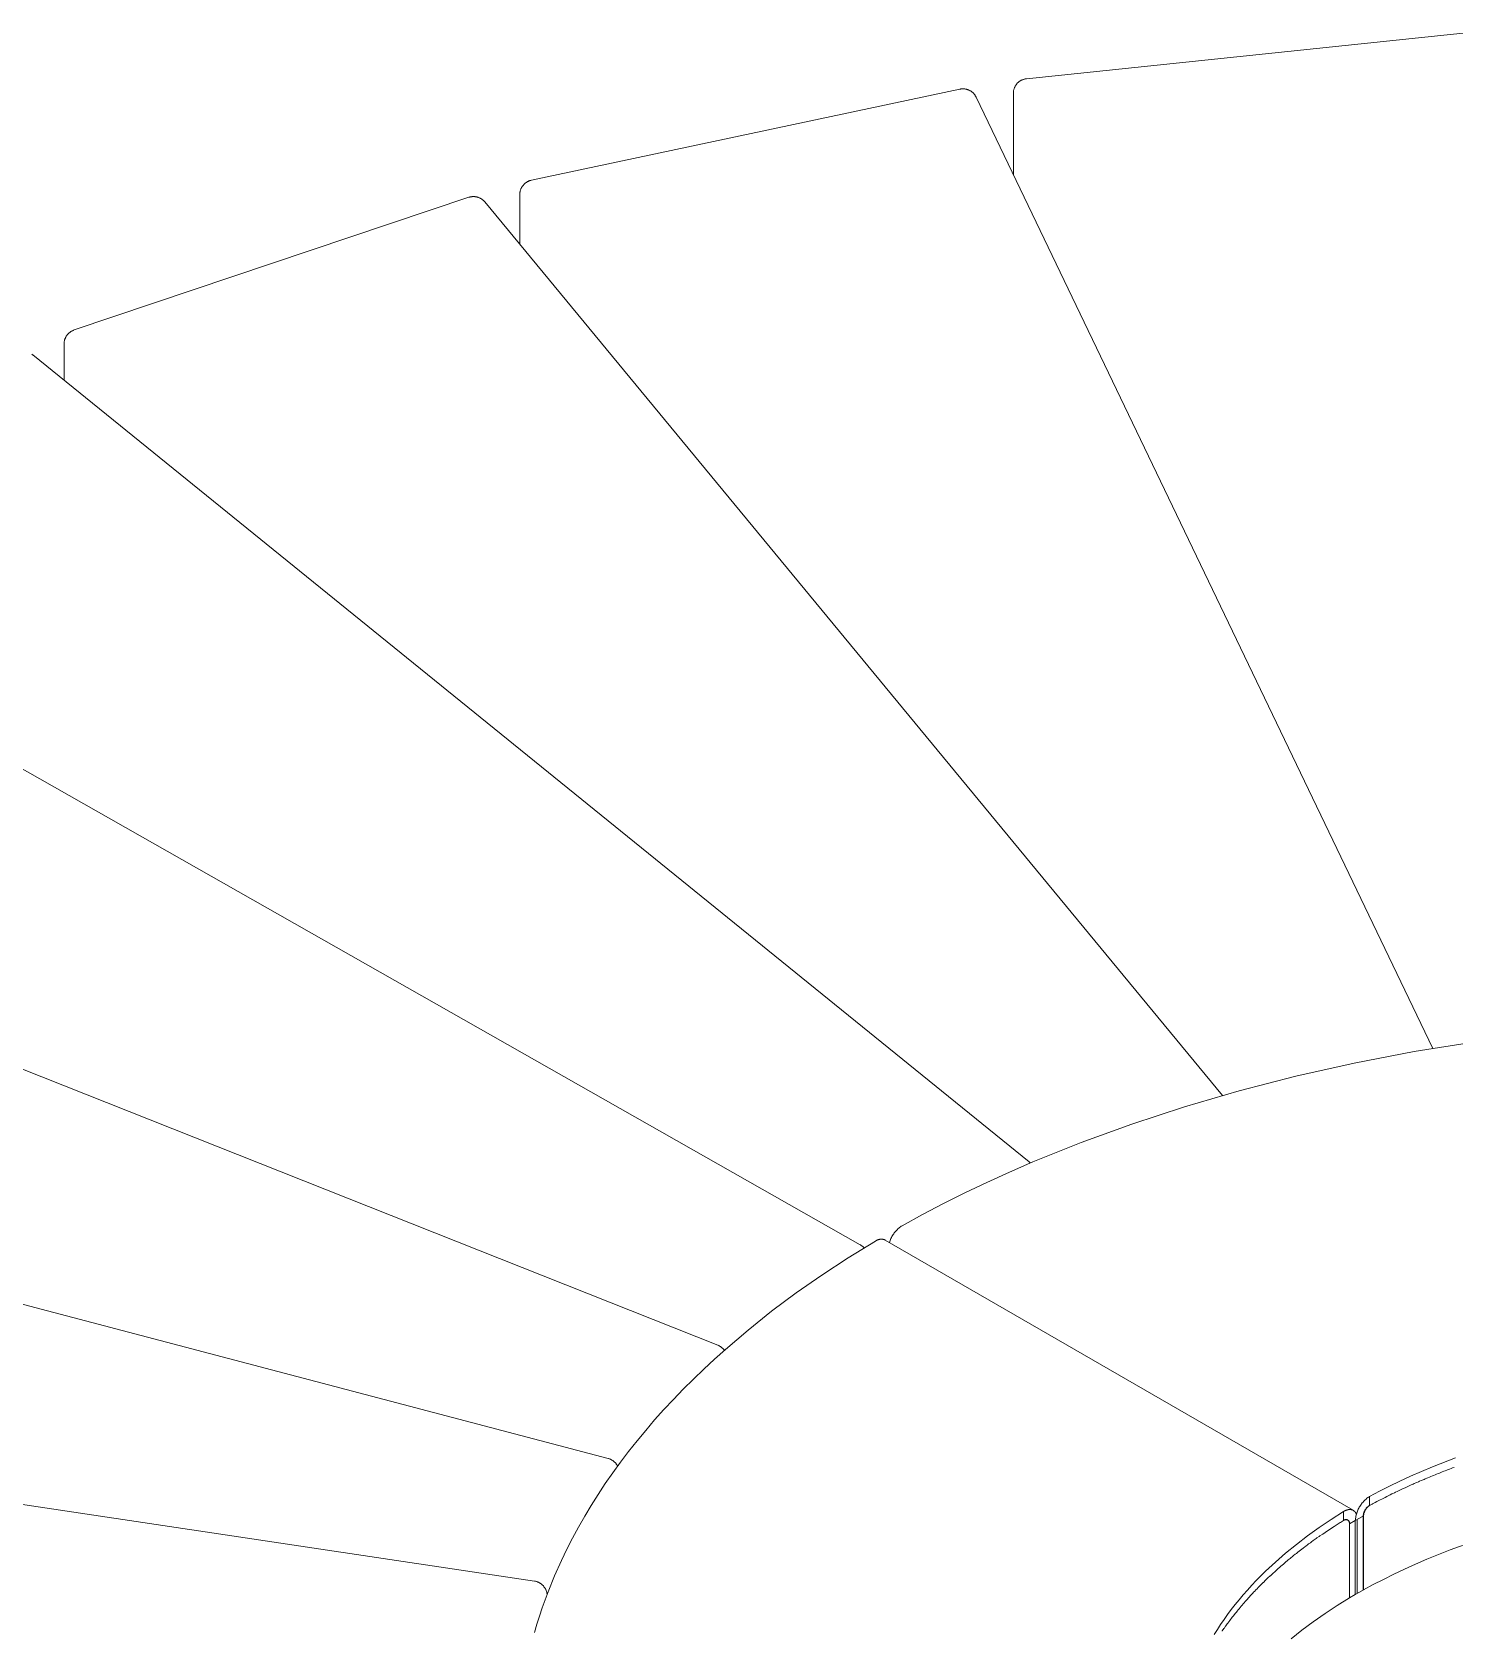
# Model space of a CAD drawing. Header units: millimetres. Extents: x -263 to 4879, y -277 to 2995.
# Drawn here: x 3723.3 to 4068.3, y 2605.7 to 2993.5 of the extents above; entities that cross this region are included whole.
import ezdxf

# ---------------------------------------------------------------- set-up
doc = ezdxf.new("R2010")
doc.units = ezdxf.units.MM
doc.layers.add('ZANO_R', color=7, linetype='Continuous', lineweight=0)

msp = doc.modelspace()

# ---------------------------------------------------------------- linework, layer by layer
at = {"layer": 'ZANO_R'}
for p, q in [((3964.6, 2982.16), (4073.63, 2993.49)), ((3963.22, 2981.72), (3963.33, 2981.78)), ((3963.33, 2981.78), (3963.44, 2981.84)), ((3963.44, 2981.84), (3963.55, 2981.89)), ((3963.55, 2981.89), (3963.66, 2981.93)), ((3963.66, 2981.93), (3963.78, 2981.98)), ((3963.78, 2981.98), (3963.89, 2982.01)), ((3963.89, 2982.01), (3964.01, 2982.05)), ((3964.01, 2982.05), (3964.13, 2982.08)), ((3964.13, 2982.08), (3964.24, 2982.11)), ((3964.24, 2982.11), (3964.36, 2982.13)), ((3964.36, 2982.13), (3964.48, 2982.15)), ((3964.48, 2982.15), (3964.6, 2982.16)), ((3844.47, 2957.54), (3948.43, 2979.63)), ((3948.43, 2979.63), (3948.56, 2979.65)), ((3948.56, 2979.65), (3948.68, 2979.67)), ((3948.68, 2979.67), (3948.8, 2979.68)), ((3948.8, 2979.68), (3948.92, 2979.69)), ((3948.92, 2979.69), (3949.05, 2979.7)), ((3949.05, 2979.7), (3949.17, 2979.7)), ((3949.17, 2979.7), (3949.29, 2979.7)), ((3949.29, 2979.7), (3949.42, 2979.7)), ((3949.42, 2979.7), (3949.54, 2979.68)), ((3949.54, 2979.68), (3949.66, 2979.67)), ((3949.66, 2979.67), (3949.79, 2979.65)), ((3949.79, 2979.65), (3949.91, 2979.63)), ((3949.91, 2979.63), (3950.03, 2979.6)), ((3950.03, 2979.6), (3950.15, 2979.57)), ((3950.15, 2979.57), (3950.27, 2979.53)), ((3950.27, 2979.53), (3950.38, 2979.49)), ((3950.38, 2979.49), (3950.5, 2979.45)), ((3950.5, 2979.45), (3950.61, 2979.4)), ((3950.61, 2979.4), (3950.72, 2979.35)), ((3950.72, 2979.35), (3950.84, 2979.29)), ((3950.84, 2979.29), (3950.94, 2979.23)), ((3950.94, 2979.23), (3951.05, 2979.17)), ((3951.05, 2979.17), (3951.15, 2979.11)), ((3951.15, 2979.11), (3951.26, 2979.03)), ((3951.26, 2979.03), (3951.35, 2978.96)), ((3951.35, 2978.96), (3951.45, 2978.88)), ((3951.45, 2978.88), (3951.55, 2978.8)), ((3951.55, 2978.8), (3951.64, 2978.72)), ((3951.64, 2978.72), (3951.72, 2978.63)), ((3951.72, 2978.63), (3951.81, 2978.54)), ((3951.81, 2978.54), (3951.89, 2978.45)), ((3951.89, 2978.45), (3951.97, 2978.36)), ((3951.97, 2978.36), (3952.04, 2978.26)), ((3952.04, 2978.26), (3952.12, 2978.16)), ((3952.12, 2978.16), (3952.18, 2978.05)), ((3952.18, 2978.05), (3952.24, 2977.96)), ((3952.24, 2977.96), (3952.29, 2977.87)), ((3961.41, 2978.86), (3961.42, 2978.98)), ((3961.41, 2978.74), (3961.41, 2978.86)), ((3961.41, 2978.61), (3961.41, 2978.74)), ((3961.41, 2958.92), (3961.41, 2978.61)), ((3961.42, 2978.98), (3961.44, 2979.1)), ((3961.44, 2979.1), (3961.46, 2979.22)), ((3961.46, 2979.22), (3961.48, 2979.34)), ((3961.48, 2979.34), (3961.51, 2979.46)), ((3961.51, 2979.46), (3961.54, 2979.58)), ((3961.54, 2979.58), (3961.57, 2979.69)), ((3961.57, 2979.69), (3961.61, 2979.81)), ((3961.61, 2979.81), (3961.65, 2979.92)), ((3961.65, 2979.92), (3961.7, 2980.03)), ((3961.7, 2980.03), (3961.75, 2980.15)), ((3961.75, 2980.15), (3961.81, 2980.25)), ((3961.81, 2980.25), (3961.86, 2980.36)), ((3961.86, 2980.36), (3961.92, 2980.47)), ((3961.92, 2980.47), (3961.99, 2980.57)), ((3961.99, 2980.57), (3962.06, 2980.67)), ((3962.06, 2980.67), (3962.13, 2980.77)), ((3962.13, 2980.77), (3962.2, 2980.86)), ((3962.2, 2980.86), (3962.28, 2980.96)), ((3962.28, 2980.96), (3962.36, 2981.05)), ((3962.36, 2981.05), (3962.45, 2981.14)), ((3962.45, 2981.14), (3962.54, 2981.22)), ((3962.54, 2981.22), (3962.63, 2981.3)), ((3962.63, 2981.3), (3962.72, 2981.38)), ((3962.72, 2981.38), (3962.82, 2981.46)), ((3962.82, 2981.46), (3962.91, 2981.53)), ((3962.91, 2981.53), (3963.01, 2981.6)), ((3963.01, 2981.6), (3963.12, 2981.66)), ((3963.12, 2981.66), (3963.22, 2981.72)), ((3952.29, 2977.87), (3952.34, 2977.78)), ((3952.34, 2977.78), (3952.39, 2977.68)), ((3952.39, 2977.68), (4063.19, 2747.02)), ((3841.68, 2954.53), (3841.7, 2954.65)), ((3841.7, 2954.65), (3841.72, 2954.77)), ((3841.72, 2954.77), (3841.75, 2954.89)), ((3841.75, 2954.89), (3841.78, 2955.01)), ((3841.78, 2955.01), (3841.81, 2955.12)), ((3841.81, 2955.12), (3841.85, 2955.24)), ((3841.85, 2955.24), (3841.89, 2955.35)), ((3841.89, 2955.35), (3841.94, 2955.46)), ((3841.94, 2955.46), (3841.99, 2955.57)), ((3841.99, 2955.57), (3842.05, 2955.68)), ((3842.05, 2955.68), (3842.1, 2955.79)), ((3842.1, 2955.79), (3842.16, 2955.89)), ((3842.16, 2955.89), (3842.23, 2956)), ((3842.23, 2956), (3842.3, 2956.1)), ((3842.3, 2956.1), (3842.37, 2956.2)), ((3842.37, 2956.2), (3842.44, 2956.29)), ((3842.44, 2956.29), (3842.52, 2956.38)), ((3842.52, 2956.38), (3842.6, 2956.47)), ((3842.6, 2956.47), (3842.69, 2956.56)), ((3842.69, 2956.56), (3842.77, 2956.65)), ((3842.77, 2956.65), (3842.86, 2956.73)), ((3842.86, 2956.73), (3842.96, 2956.81)), ((3842.96, 2956.81), (3843.05, 2956.88)), ((3843.05, 2956.88), (3843.15, 2956.95)), ((3843.15, 2956.95), (3843.25, 2957.02)), ((3843.25, 2957.02), (3843.35, 2957.09)), ((3843.35, 2957.09), (3843.46, 2957.15)), ((3843.46, 2957.15), (3843.56, 2957.21)), ((3843.56, 2957.21), (3843.67, 2957.26)), ((3843.67, 2957.26), (3843.78, 2957.31)), ((3843.78, 2957.31), (3843.89, 2957.36)), ((3843.89, 2957.36), (3844.01, 2957.4)), ((3844.01, 2957.4), (3844.12, 2957.44)), ((3844.12, 2957.44), (3844.24, 2957.48)), ((3844.24, 2957.48), (3844.36, 2957.51)), ((3844.36, 2957.51), (3844.47, 2957.54)), ((3733.53, 2921.23), (3829.27, 2953.4)), ((3829.27, 2953.4), (3829.38, 2953.44)), ((3829.38, 2953.44), (3829.5, 2953.47)), ((3829.5, 2953.47), (3829.62, 2953.5)), ((3829.62, 2953.5), (3829.74, 2953.53)), ((3829.74, 2953.53), (3829.87, 2953.55)), ((3829.87, 2953.55), (3829.99, 2953.56)), ((3829.99, 2953.56), (3830.11, 2953.58)), ((3830.11, 2953.58), (3830.23, 2953.58)), ((3830.23, 2953.58), (3830.36, 2953.59)), ((3830.36, 2953.59), (3830.48, 2953.59)), ((3830.48, 2953.59), (3830.6, 2953.58)), ((3830.6, 2953.58), (3830.73, 2953.57)), ((3830.73, 2953.57), (3830.85, 2953.56)), ((3830.85, 2953.56), (3830.97, 2953.54)), ((3830.97, 2953.54), (3831.09, 2953.52)), ((3831.09, 2953.52), (3831.21, 2953.5)), ((3831.21, 2953.5), (3831.33, 2953.47)), ((3831.33, 2953.47), (3831.45, 2953.43)), ((3831.45, 2953.43), (3831.57, 2953.39)), ((3831.57, 2953.39), (3831.68, 2953.35)), ((3831.68, 2953.35), (3831.8, 2953.31)), ((3831.8, 2953.31), (3831.91, 2953.26)), ((3831.91, 2953.26), (3832.02, 2953.2)), ((3832.02, 2953.2), (3832.13, 2953.14)), ((3832.13, 2953.14), (3832.24, 2953.08)), ((3832.24, 2953.08), (3832.34, 2953.02)), ((3832.34, 2953.02), (3832.44, 2952.95)), ((3832.44, 2952.95), (3832.54, 2952.88)), ((3832.54, 2952.88), (3832.64, 2952.8)), ((3832.64, 2952.8), (3832.74, 2952.72)), ((3832.74, 2952.72), (3832.83, 2952.64)), ((3832.83, 2952.64), (3832.92, 2952.55)), ((3832.92, 2952.55), (3833, 2952.47)), ((3833, 2952.47), (3833.08, 2952.38)), ((3833.08, 2952.38), (3833.15, 2952.29)), ((3833.15, 2952.29), (4012.16, 2735.62)), ((3841.65, 2954.17), (3841.66, 2954.29)), ((3841.65, 2954.05), (3841.65, 2954.17)), ((3841.65, 2942.01), (3841.65, 2954.05)), ((3841.66, 2954.29), (3841.67, 2954.41)), ((3841.67, 2954.41), (3841.68, 2954.53)), ((3731.63, 2919.72), (3731.7, 2919.83)), ((3731.7, 2919.83), (3731.77, 2919.93)), ((3731.77, 2919.93), (3731.84, 2920.03)), ((3731.84, 2920.03), (3731.92, 2920.12)), ((3731.92, 2920.12), (3732, 2920.22)), ((3732, 2920.22), (3732.08, 2920.31)), ((3732.08, 2920.31), (3732.17, 2920.4)), ((3732.17, 2920.4), (3732.26, 2920.48)), ((3732.26, 2920.48), (3732.35, 2920.56)), ((3732.35, 2920.56), (3732.45, 2920.64)), ((3732.45, 2920.64), (3732.55, 2920.72)), ((3732.55, 2920.72), (3732.65, 2920.79)), ((3732.65, 2920.79), (3732.75, 2920.86)), ((3732.75, 2920.86), (3732.86, 2920.92)), ((3732.86, 2920.92), (3732.96, 2920.98)), ((3732.96, 2920.98), (3733.07, 2921.04)), ((3733.07, 2921.04), (3733.19, 2921.09)), ((3733.19, 2921.09), (3733.3, 2921.14)), ((3733.3, 2921.14), (3733.41, 2921.19)), ((3733.41, 2921.19), (3733.53, 2921.23)), ((3731.1, 2917.97), (3731.11, 2918.09)), ((3731.1, 2917.84), (3731.1, 2917.97)), ((3731.1, 2909.05), (3731.1, 2917.84)), ((3731.11, 2918.09), (3731.12, 2918.21)), ((3731.12, 2918.21), (3731.13, 2918.34)), ((3731.13, 2918.34), (3731.15, 2918.46)), ((3731.15, 2918.46), (3731.18, 2918.58)), ((3731.18, 2918.58), (3731.2, 2918.7)), ((3731.2, 2918.7), (3731.23, 2918.82)), ((3731.23, 2918.82), (3731.27, 2918.94)), ((3731.27, 2918.94), (3731.31, 2919.06)), ((3731.31, 2919.06), (3731.35, 2919.17)), ((3731.35, 2919.17), (3731.4, 2919.28)), ((3731.4, 2919.28), (3731.45, 2919.4)), ((3731.45, 2919.4), (3731.51, 2919.51)), ((3731.51, 2919.51), (3731.57, 2919.62)), ((3731.57, 2919.62), (3731.63, 2919.72)), ((3723.3, 2915.34), (3723.38, 2915.29)), ((3723.38, 2915.29), (3723.46, 2915.23)), ((3723.46, 2915.23), (3723.53, 2915.17)), ((3723.53, 2915.17), (3965.28, 2719.5)), ((3627.29, 2867.9), (3924.22, 2699.43)), ((3546.61, 2811.21), (3889.68, 2675.07)), ((3484.29, 2747.26), (3863.1, 2647.59)), ((4044.1, 2743.46), (4058.65, 2746.25)), ((4058.65, 2746.25), (4073.54, 2748.63)), ((4029.93, 2740.29), (4044.1, 2743.46)), ((4016.19, 2736.75), (4029.93, 2740.29)), ((4002.91, 2732.88), (4016.19, 2736.75)), ((3990.13, 2728.69), (4002.91, 2732.88)), ((3977.87, 2724.22), (3990.13, 2728.69)), ((3966.16, 2719.5), (3977.87, 2724.22)), ((3960.51, 2717.04), (3966.16, 2719.5)), ((3965.28, 2719.5), (3965.35, 2719.44)), ((3965.35, 2719.44), (3965.42, 2719.37)), ((3965.42, 2719.37), (3965.49, 2719.31)), ((3965.49, 2719.31), (3965.56, 2719.24)), ((3949.65, 2711.98), (3955.01, 2714.54)), ((3955.01, 2714.54), (3960.51, 2717.04)), ((3944.43, 2709.38), (3949.65, 2711.98)), ((3934.44, 2704.04), (3939.36, 2706.73)), ((3939.36, 2706.73), (3944.43, 2709.38)), ((3932.86, 2702.69), (3932.69, 2702.49)), ((3933.03, 2702.88), (3932.86, 2702.69)), ((3933.21, 2703.07), (3933.03, 2702.88)), ((3933.4, 2703.25), (3933.21, 2703.07)), ((3933.6, 2703.42), (3933.4, 2703.25)), ((3933.8, 2703.59), (3933.6, 2703.42)), ((3934.01, 2703.75), (3933.8, 2703.59)), ((3934.22, 2703.9), (3934.01, 2703.75)), ((3934.44, 2704.04), (3934.22, 2703.9)), ((3921.34, 2696.24), (3927.95, 2700.3)), ((3924.22, 2699.43), (3924.31, 2699.38)), ((3924.31, 2699.38), (3924.41, 2699.31)), ((3924.41, 2699.31), (3924.51, 2699.25)), ((3924.51, 2699.25), (3924.6, 2699.18)), ((3924.6, 2699.18), (3924.69, 2699.11)), ((3924.69, 2699.11), (3924.78, 2699.04)), ((3924.78, 2699.04), (3924.86, 2698.96)), ((3924.86, 2698.96), (3924.95, 2698.89)), ((3924.95, 2698.89), (3925.03, 2698.8)), ((3925.03, 2698.8), (3925.11, 2698.72)), ((3925.11, 2698.72), (3925.18, 2698.63)), ((3928.02, 2700.35), (3927.95, 2700.3)), ((3928.09, 2700.4), (3928.02, 2700.35)), ((3928.16, 2700.44), (3928.09, 2700.4)), ((3928.23, 2700.48), (3928.16, 2700.44)), ((3928.31, 2700.52), (3928.23, 2700.48)), ((3928.39, 2700.55), (3928.31, 2700.52)), ((3928.46, 2700.58), (3928.39, 2700.55)), ((3928.54, 2700.61), (3928.46, 2700.58)), ((3928.62, 2700.64), (3928.54, 2700.61)), ((3928.7, 2700.67), (3928.62, 2700.64)), ((3928.78, 2700.69), (3928.7, 2700.67)), ((3928.86, 2700.71), (3928.78, 2700.69)), ((3928.95, 2700.72), (3928.86, 2700.71)), ((3929.03, 2700.73), (3928.95, 2700.72)), ((3929.11, 2700.74), (3929.03, 2700.73)), ((3929.2, 2700.75), (3929.11, 2700.74)), ((3929.28, 2700.76), (3929.2, 2700.75)), ((3929.36, 2700.76), (3929.28, 2700.76)), ((3929.45, 2700.76), (3929.36, 2700.76)), ((3929.53, 2700.75), (3929.45, 2700.76)), ((3929.62, 2700.74), (3929.53, 2700.75)), ((3929.7, 2700.73), (3929.62, 2700.74)), ((3929.78, 2700.72), (3929.7, 2700.73)), ((3929.86, 2700.7), (3929.78, 2700.72)), ((3929.95, 2700.69), (3929.86, 2700.7)), ((3930.03, 2700.66), (3929.95, 2700.69)), ((3930.11, 2700.64), (3930.03, 2700.66)), ((3930.19, 2700.61), (3930.11, 2700.64)), ((3930.27, 2700.58), (3930.19, 2700.61)), ((3930.34, 2700.55), (3930.27, 2700.58)), ((3930.34, 2700.55), (4043.83, 2635.02)), ((3931.4, 2700.23), (3931.32, 2699.99)), ((3931.5, 2700.48), (3931.4, 2700.23)), ((3931.6, 2700.72), (3931.5, 2700.48)), ((3931.7, 2700.96), (3931.6, 2700.72)), ((3931.82, 2701.19), (3931.7, 2700.96)), ((3931.95, 2701.42), (3931.82, 2701.19)), ((3932.08, 2701.64), (3931.95, 2701.42)), ((3932.22, 2701.86), (3932.08, 2701.64)), ((3932.37, 2702.08), (3932.22, 2701.86)), ((3932.52, 2702.29), (3932.37, 2702.08)), ((3932.69, 2702.49), (3932.52, 2702.29)), ((3914.93, 2692.04), (3921.34, 2696.24)), ((3908.73, 2687.72), (3914.93, 2692.04)), ((3902.76, 2683.27), (3908.73, 2687.72)), ((3897.03, 2678.71), (3902.76, 2683.27)), ((3442.21, 2678.02), (3845.24, 2617.84)), ((3891.54, 2674.04), (3897.03, 2678.71)), ((3886.3, 2669.26), (3888.89, 2671.66)), ((3888.89, 2671.66), (3891.54, 2674.04)), ((3889.68, 2675.07), (3889.8, 2675.03)), ((3889.8, 2675.03), (3889.91, 2674.98)), ((3889.91, 2674.98), (3890.01, 2674.92)), ((3890.01, 2674.92), (3890.12, 2674.86)), ((3890.12, 2674.86), (3890.23, 2674.8)), ((3890.23, 2674.8), (3890.33, 2674.74)), ((3890.33, 2674.74), (3890.43, 2674.67)), ((3890.43, 2674.67), (3890.53, 2674.6)), ((3890.53, 2674.6), (3890.62, 2674.52)), ((3890.62, 2674.52), (3890.71, 2674.44)), ((3890.71, 2674.44), (3890.8, 2674.36)), ((3890.8, 2674.36), (3890.89, 2674.28)), ((3890.89, 2674.28), (3890.98, 2674.19)), ((3890.98, 2674.19), (3891.06, 2674.1)), ((3891.06, 2674.1), (3891.14, 2674.01)), ((3891.14, 2674.01), (3891.21, 2673.91)), ((3891.21, 2673.91), (3891.28, 2673.81)), ((3883.78, 2666.84), (3886.3, 2669.26)), ((3878.94, 2661.92), (3881.33, 2664.39)), ((3881.33, 2664.39), (3883.78, 2666.84)), ((3876.63, 2659.43), (3878.94, 2661.92)), ((3872.2, 2654.39), (3874.38, 2656.92)), ((3874.38, 2656.92), (3876.63, 2659.43)), ((3870.1, 2651.84), (3872.2, 2654.39)), ((3866.1, 2646.69), (3868.07, 2649.27)), ((3868.07, 2649.27), (3870.1, 2651.84)), ((3863.1, 2647.59), (3863.21, 2647.55)), ((3863.21, 2647.55), (3863.33, 2647.52)), ((3863.33, 2647.52), (3863.45, 2647.48)), ((3863.45, 2647.48), (3863.56, 2647.43)), ((3863.56, 2647.43), (3863.67, 2647.38)), ((3863.67, 2647.38), (3863.78, 2647.33)), ((3863.78, 2647.33), (3863.89, 2647.27)), ((3863.89, 2647.27), (3864, 2647.21)), ((3864, 2647.21), (3864.1, 2647.15)), ((3864.1, 2647.15), (3864.2, 2647.08)), ((3864.2, 2647.08), (3864.3, 2647.01)), ((3864.22, 2644.09), (3866.1, 2646.69)), ((3864.3, 2647.01), (3864.4, 2646.94)), ((3864.4, 2646.94), (3864.49, 2646.86)), ((3864.49, 2646.86), (3864.58, 2646.78)), ((3864.58, 2646.78), (3864.67, 2646.7)), ((3864.67, 2646.7), (3864.76, 2646.61)), ((3864.76, 2646.61), (3864.84, 2646.52)), ((3864.84, 2646.52), (3864.92, 2646.43)), ((3864.92, 2646.43), (3865, 2646.34)), ((3865, 2646.34), (3865.07, 2646.24)), ((3865.07, 2646.24), (3865.14, 2646.14)), ((3865.14, 2646.14), (3865.21, 2646.04)), ((3865.21, 2646.04), (3865.27, 2645.93)), ((3865.27, 2645.93), (3865.33, 2645.83)), ((3865.33, 2645.83), (3865.39, 2645.72)), ((4057.73, 2643.26), (4063.07, 2645.56)), ((4063.07, 2645.56), (4068.68, 2647.75)), ((4065.47, 2644.34), (4065.84, 2644.48)), ((4066.18, 2644.61), (4065.84, 2644.48)), ((4066.18, 2644.61), (4066.55, 2644.76)), ((4066.89, 2644.89), (4066.55, 2644.76)), ((4066.89, 2644.89), (4067.25, 2645.03)), ((4067.6, 2645.16), (4067.25, 2645.03)), ((4067.6, 2645.16), (4067.96, 2645.3)), ((4068.32, 2645.43), (4067.96, 2645.3)), ((3860.66, 2638.85), (3862.4, 2641.48)), ((3862.4, 2641.48), (3864.22, 2644.09)), ((4050.21, 2639.63), (4052.64, 2640.87)), ((4052.64, 2640.87), (4055.15, 2642.07)), ((4055.15, 2642.07), (4057.73, 2643.26)), ((4056.65, 2640.59), (4056.43, 2640.49)), ((4056.65, 2640.59), (4057.08, 2640.78)), ((4057.3, 2640.89), (4057.08, 2640.78)), ((4057.3, 2640.89), (4057.73, 2641.08)), ((4057.96, 2641.18), (4057.73, 2641.08)), ((4057.96, 2641.18), (4058.38, 2641.37)), ((4058.62, 2641.48), (4058.38, 2641.37)), ((4058.62, 2641.48), (4059.04, 2641.66)), ((4059.29, 2641.77), (4059.04, 2641.66)), ((4059.29, 2641.77), (4059.7, 2641.95)), ((4059.96, 2642.06), (4059.7, 2641.95)), ((4059.96, 2642.06), (4060.37, 2642.24)), ((4060.63, 2642.35), (4060.37, 2642.24)), ((4060.63, 2642.35), (4061.04, 2642.53)), ((4061.31, 2642.64), (4061.04, 2642.53)), ((4061.31, 2642.64), (4061.71, 2642.81)), ((4061.99, 2642.93), (4061.71, 2642.81)), ((4061.99, 2642.93), (4062.39, 2643.09)), ((4062.68, 2643.21), (4062.39, 2643.09)), ((4062.68, 2643.21), (4063.07, 2643.38)), ((4063.37, 2643.5), (4063.07, 2643.38)), ((4063.37, 2643.5), (4063.76, 2643.66)), ((4064.07, 2643.78), (4063.76, 2643.66)), ((4064.07, 2643.78), (4064.45, 2643.93)), ((4064.77, 2644.06), (4064.45, 2643.93)), ((4064.77, 2644.06), (4065.14, 2644.21)), ((4065.47, 2644.34), (4065.14, 2644.21)), ((3858.99, 2636.22), (3860.66, 2638.85)), ((4045.91, 2636.62), (4046.07, 2636.83)), ((4046.07, 2636.83), (4046.24, 2637.03)), ((4046.24, 2637.03), (4046.42, 2637.22)), ((4046.42, 2637.22), (4046.61, 2637.41)), ((4046.61, 2637.41), (4046.8, 2637.59)), ((4046.8, 2637.59), (4046.99, 2637.76)), ((4046.99, 2637.76), (4047.19, 2637.93)), ((4047.19, 2637.93), (4047.4, 2638.09)), ((4047.4, 2638.09), (4047.61, 2638.24)), ((4047.61, 2638.24), (4047.83, 2638.38)), ((4047.83, 2638.38), (4050.21, 2639.63)), ((4047.83, 2636.2), (4047.83, 2638.38)), ((4048.56, 2636.58), (4049.01, 2636.83)), ((4049.15, 2636.9), (4049.01, 2636.83)), ((4049.15, 2636.9), (4049.61, 2637.14)), ((4049.75, 2637.21), (4049.61, 2637.14)), ((4049.75, 2637.21), (4050.21, 2637.45)), ((4050.36, 2637.53), (4050.21, 2637.45)), ((4050.36, 2637.53), (4050.81, 2637.76)), ((4050.97, 2637.84), (4050.81, 2637.76)), ((4050.97, 2637.84), (4051.42, 2638.07)), ((4051.58, 2638.15), (4051.42, 2638.07)), ((4051.58, 2638.15), (4052.03, 2638.37)), ((4052.2, 2638.46), (4052.03, 2638.37)), ((4052.2, 2638.46), (4052.64, 2638.68)), ((4052.82, 2638.77), (4052.64, 2638.68)), ((4052.82, 2638.77), (4053.26, 2638.98)), ((4053.45, 2639.08), (4053.26, 2638.98)), ((4053.45, 2639.08), (4053.89, 2639.29)), ((4054.08, 2639.38), (4053.89, 2639.29)), ((4054.08, 2639.38), (4054.52, 2639.59)), ((4054.72, 2639.68), (4054.52, 2639.59)), ((4054.72, 2639.68), (4055.15, 2639.89)), ((4055.36, 2639.99), (4055.15, 2639.89)), ((4055.36, 2639.99), (4055.79, 2640.19)), ((4056, 2640.29), (4055.79, 2640.19)), ((4056, 2640.29), (4056.43, 2640.49)), ((3855.88, 2630.91), (3857.4, 2633.57)), ((3857.4, 2633.57), (3858.99, 2636.22)), ((4035.59, 2630.86), (4038.5, 2632.83)), ((4038.5, 2632.83), (4041.5, 2634.73)), ((4041.5, 2634.73), (4041.63, 2634.8)), ((4041.5, 2634.73), (4041.5, 2632.55)), ((4041.63, 2634.8), (4041.75, 2634.87)), ((4041.75, 2634.87), (4041.81, 2634.9)), ((4041.81, 2634.9), (4041.87, 2634.93)), ((4041.87, 2634.93), (4041.94, 2634.96)), ((4041.94, 2634.96), (4042, 2634.98)), ((4042, 2634.98), (4042.06, 2635.01)), ((4042.06, 2635.01), (4042.12, 2635.03)), ((4042.12, 2635.03), (4042.18, 2635.05)), ((4042.18, 2635.05), (4042.24, 2635.07)), ((4042.24, 2635.07), (4042.3, 2635.09)), ((4042.3, 2635.09), (4042.36, 2635.11)), ((4042.36, 2635.11), (4042.42, 2635.13)), ((4042.42, 2635.13), (4042.48, 2635.14)), ((4042.48, 2635.14), (4042.54, 2635.16)), ((4042.54, 2635.16), (4042.6, 2635.17)), ((4042.6, 2635.17), (4042.65, 2635.18)), ((4042.65, 2635.18), (4042.71, 2635.19)), ((4042.71, 2635.19), (4042.77, 2635.19)), ((4042.77, 2635.19), (4042.83, 2635.2)), ((4042.83, 2635.2), (4042.88, 2635.2)), ((4042.88, 2635.2), (4042.94, 2635.21)), ((4042.94, 2635.21), (4043, 2635.21)), ((4043, 2635.21), (4043.06, 2635.21)), ((4043.06, 2635.21), (4043.12, 2635.21)), ((4043.12, 2635.21), (4043.17, 2635.2)), ((4043.17, 2635.2), (4043.23, 2635.2)), ((4043.23, 2635.2), (4043.29, 2635.19)), ((4043.29, 2635.19), (4043.35, 2635.18)), ((4043.35, 2635.18), (4043.4, 2635.17)), ((4043.4, 2635.17), (4043.45, 2635.16)), ((4043.45, 2635.16), (4043.5, 2635.15)), ((4043.5, 2635.15), (4043.55, 2635.13)), ((4043.55, 2635.13), (4043.6, 2635.12)), ((4043.6, 2635.12), (4043.65, 2635.1)), ((4043.65, 2635.1), (4043.7, 2635.08)), ((4043.7, 2635.08), (4043.74, 2635.06)), ((4043.74, 2635.06), (4043.79, 2635.04)), ((4043.79, 2635.04), (4043.84, 2635.02)), ((4043.84, 2635.02), (4043.88, 2634.99)), ((4043.88, 2634.99), (4043.92, 2634.97)), ((4043.92, 2634.97), (4043.97, 2634.94)), ((4043.97, 2634.94), (4044.01, 2634.91)), ((4044.01, 2634.91), (4044.05, 2634.88)), ((4044.05, 2634.88), (4044.09, 2634.85)), ((4044.09, 2634.85), (4044.13, 2634.82)), ((4044.13, 2634.82), (4044.17, 2634.78)), ((4044.17, 2634.78), (4044.21, 2634.74)), ((4044.21, 2634.74), (4044.24, 2634.71)), ((4044.24, 2634.71), (4044.28, 2634.67)), ((4044.28, 2634.67), (4044.32, 2634.62)), ((4044.32, 2634.62), (4044.35, 2634.58)), ((4044.35, 2634.58), (4044.38, 2634.54)), ((4046.26, 2633.61), (4044.37, 2632.52)), ((4044.38, 2634.54), (4044.42, 2634.49)), ((4044.39, 2632.78), (4044.42, 2633.04)), ((4044.42, 2634.49), (4044.45, 2634.45)), ((4044.42, 2633.04), (4044.46, 2633.3)), ((4044.45, 2634.45), (4044.48, 2634.4)), ((4044.46, 2633.3), (4044.51, 2633.56)), ((4044.48, 2634.4), (4044.5, 2634.36)), ((4044.5, 2634.36), (4044.53, 2634.31)), ((4044.51, 2633.56), (4044.56, 2633.81)), ((4044.53, 2634.31), (4044.56, 2634.26)), ((4044.56, 2634.26), (4044.58, 2634.21)), ((4044.56, 2633.81), (4044.63, 2634.06)), ((4044.58, 2634.21), (4044.6, 2634.16)), ((4044.6, 2634.16), (4044.62, 2634.11)), ((4044.63, 2634.06), (4044.7, 2634.32)), ((4044.7, 2634.32), (4044.79, 2634.56)), ((4044.79, 2634.56), (4044.88, 2634.81)), ((4044.86, 2614.88), (4044.86, 2632.8)), ((4044.88, 2634.81), (4044.98, 2635.05)), ((4044.98, 2635.05), (4045.09, 2635.29)), ((4045.09, 2635.29), (4045.21, 2635.52)), ((4045.21, 2635.52), (4045.33, 2635.75)), ((4045.33, 2635.75), (4045.47, 2635.98)), ((4045.47, 2635.98), (4045.61, 2636.2)), ((4045.61, 2636.2), (4045.76, 2636.41)), ((4045.76, 2636.41), (4045.91, 2636.62)), ((4046.27, 2633.73), (4046.26, 2633.61)), ((4046.26, 2615.69), (4046.26, 2633.61)), ((4046.29, 2633.84), (4046.27, 2633.73)), ((4046.31, 2633.96), (4046.29, 2633.84)), ((4046.33, 2634.07), (4046.31, 2633.96)), ((4046.36, 2634.18), (4046.33, 2634.07)), ((4046.34, 2633.56), (4046.35, 2633.68)), ((4046.34, 2615.72), (4046.34, 2633.56)), ((4046.35, 2633.68), (4046.36, 2633.8)), ((4046.39, 2634.3), (4046.36, 2634.18)), ((4046.36, 2633.8), (4046.38, 2633.91)), ((4046.38, 2633.91), (4046.4, 2634.03)), ((4046.42, 2634.41), (4046.39, 2634.3)), ((4046.4, 2634.03), (4046.43, 2634.15)), ((4046.46, 2634.52), (4046.42, 2634.41)), ((4046.43, 2634.15), (4046.45, 2634.26)), ((4046.45, 2634.26), (4046.49, 2634.37)), ((4046.5, 2634.62), (4046.46, 2634.52)), ((4046.49, 2634.37), (4046.52, 2634.49)), ((4046.55, 2634.73), (4046.5, 2634.62)), ((4046.52, 2634.49), (4046.57, 2634.6)), ((4046.6, 2634.84), (4046.55, 2634.73)), ((4046.57, 2634.6), (4046.61, 2634.71)), ((4046.65, 2634.94), (4046.6, 2634.84)), ((4046.61, 2634.71), (4046.66, 2634.81)), ((4046.71, 2635.04), (4046.65, 2634.94)), ((4046.66, 2634.81), (4046.71, 2634.92)), ((4046.77, 2635.14), (4046.71, 2635.04)), ((4046.71, 2634.92), (4046.77, 2635.02)), ((4046.83, 2635.24), (4046.77, 2635.14)), ((4046.77, 2635.02), (4046.82, 2635.13)), ((4046.82, 2635.13), (4046.89, 2635.23)), ((4046.9, 2635.33), (4046.83, 2635.24)), ((4046.89, 2635.23), (4046.95, 2635.32)), ((4046.97, 2635.43), (4046.9, 2635.33)), ((4046.95, 2635.32), (4047.02, 2635.42)), ((4047.04, 2635.52), (4046.97, 2635.43)), ((4047.02, 2635.42), (4047.1, 2635.51)), ((4047.12, 2635.6), (4047.04, 2635.52)), ((4047.1, 2635.51), (4047.17, 2635.6)), ((4047.2, 2635.69), (4047.12, 2635.6)), ((4047.17, 2635.6), (4047.25, 2635.69)), ((4047.28, 2635.77), (4047.2, 2635.69)), ((4047.25, 2635.69), (4047.33, 2635.78)), ((4047.37, 2635.85), (4047.28, 2635.77)), ((4047.33, 2635.78), (4047.42, 2635.86)), ((4047.46, 2635.93), (4047.37, 2635.85)), ((4047.42, 2635.86), (4047.5, 2635.94)), ((4047.55, 2636), (4047.46, 2635.93)), ((4047.5, 2635.94), (4047.59, 2636.01)), ((4047.64, 2636.07), (4047.55, 2636)), ((4047.59, 2636.01), (4047.69, 2636.09)), ((4047.74, 2636.13), (4047.64, 2636.07)), ((4047.69, 2636.09), (4047.78, 2636.16)), ((4047.83, 2636.2), (4047.74, 2636.13)), ((4047.78, 2636.16), (4047.88, 2636.22)), ((4047.96, 2636.27), (4047.83, 2636.2)), ((4047.96, 2636.27), (4048.42, 2636.51)), ((4048.56, 2636.58), (4048.42, 2636.51)), ((3854.44, 2628.24), (3855.88, 2630.91)), ((4032.78, 2628.84), (4035.59, 2630.86)), ((4035.76, 2628.79), (4036.31, 2629.17)), ((4036.45, 2629.27), (4036.31, 2629.17)), ((4036.45, 2629.27), (4037.03, 2629.67)), ((4037.14, 2629.74), (4037.03, 2629.67)), ((4037.14, 2629.74), (4037.77, 2630.16)), ((4037.85, 2630.21), (4037.77, 2630.16)), ((4037.85, 2630.21), (4038.5, 2630.64)), ((4038.56, 2630.68), (4038.5, 2630.64)), ((4038.56, 2630.68), (4039.24, 2631.12)), ((4040.71, 2632.06), (4039.24, 2631.12)), ((4040.71, 2632.06), (4040.75, 2632.08)), ((4041.5, 2632.55), (4040.75, 2632.08)), ((4041.53, 2632.57), (4041.5, 2632.55)), ((4041.52, 2632.55), (4041.55, 2632.57)), ((4041.55, 2632.59), (4041.53, 2632.57)), ((4041.57, 2632.61), (4041.55, 2632.59)), ((4041.55, 2632.57), (4041.58, 2632.59)), ((4041.6, 2632.63), (4041.57, 2632.61)), ((4041.58, 2632.59), (4041.62, 2632.61)), ((4041.62, 2632.64), (4041.6, 2632.63)), ((4041.65, 2632.66), (4041.62, 2632.64)), ((4041.62, 2632.61), (4041.65, 2632.62)), ((4041.67, 2632.68), (4041.65, 2632.66)), ((4041.65, 2632.62), (4041.69, 2632.64)), ((4041.7, 2632.69), (4041.67, 2632.68)), ((4041.69, 2632.64), (4041.72, 2632.65)), ((4041.72, 2632.7), (4041.7, 2632.69)), ((4041.75, 2632.72), (4041.72, 2632.7)), ((4041.72, 2632.65), (4041.76, 2632.67)), ((4041.78, 2632.73), (4041.75, 2632.72)), ((4041.76, 2632.67), (4041.8, 2632.68)), ((4041.81, 2632.74), (4041.78, 2632.73)), ((4041.8, 2632.68), (4041.83, 2632.69)), ((4041.83, 2632.75), (4041.81, 2632.74)), ((4041.86, 2632.76), (4041.83, 2632.75)), ((4041.83, 2632.69), (4041.87, 2632.7)), ((4041.89, 2632.77), (4041.86, 2632.76)), ((4041.87, 2632.7), (4041.9, 2632.71)), ((4041.92, 2632.77), (4041.89, 2632.77)), ((4041.9, 2632.71), (4041.94, 2632.72)), ((4041.95, 2632.78), (4041.92, 2632.77)), ((4041.94, 2632.72), (4041.97, 2632.72)), ((4041.98, 2632.78), (4041.95, 2632.78)), ((4041.97, 2632.72), (4042.01, 2632.73)), ((4042.01, 2632.79), (4041.98, 2632.78)), ((4042.04, 2632.79), (4042.01, 2632.79)), ((4042.01, 2632.73), (4042.03, 2632.73)), ((4042.03, 2632.73), (4042.04, 2632.73)), ((4042.07, 2632.79), (4042.04, 2632.79)), ((4042.04, 2632.73), (4042.06, 2632.73)), ((4042.06, 2632.73), (4042.08, 2632.74)), ((4042.1, 2632.79), (4042.07, 2632.79)), ((4042.08, 2632.74), (4042.11, 2632.74)), ((4042.13, 2632.79), (4042.1, 2632.79)), ((4042.11, 2632.74), (4042.14, 2632.74)), ((4042.16, 2632.79), (4042.13, 2632.79)), ((4042.14, 2632.74), (4042.17, 2632.74)), ((4042.19, 2632.79), (4042.16, 2632.79)), ((4042.17, 2632.74), (4042.19, 2632.74)), ((4042.22, 2632.79), (4042.19, 2632.79)), ((4042.19, 2632.74), (4042.2, 2632.73)), ((4042.2, 2632.73), (4042.22, 2632.73)), ((4042.25, 2632.78), (4042.22, 2632.79)), ((4042.22, 2632.73), (4042.24, 2632.73)), ((4042.24, 2632.73), (4042.25, 2632.73)), ((4042.28, 2632.78), (4042.25, 2632.78)), ((4042.25, 2632.73), (4042.27, 2632.73)), ((4042.27, 2632.73), (4042.28, 2632.73)), ((4042.31, 2632.77), (4042.28, 2632.78)), ((4042.28, 2632.73), (4042.3, 2632.72)), ((4042.3, 2632.72), (4042.31, 2632.72)), ((4042.34, 2632.76), (4042.31, 2632.77)), ((4042.31, 2632.72), (4042.33, 2632.72)), ((4042.32, 2632.75), (4042.47, 2632.67)), ((4042.33, 2632.72), (4042.34, 2632.71)), ((4042.36, 2632.75), (4042.34, 2632.76)), ((4042.34, 2632.71), (4042.36, 2632.71)), ((4042.39, 2632.74), (4042.36, 2632.75)), ((4042.36, 2632.71), (4042.37, 2632.7)), ((4042.37, 2632.7), (4042.39, 2632.7)), ((4042.42, 2632.73), (4042.39, 2632.74)), ((4042.39, 2632.7), (4042.4, 2632.69)), ((4042.4, 2632.69), (4042.42, 2632.69)), ((4042.45, 2632.72), (4042.42, 2632.73)), ((4042.42, 2632.69), (4042.43, 2632.68)), ((4042.43, 2632.68), (4042.45, 2632.68)), ((4042.48, 2632.71), (4042.45, 2632.72)), ((4042.45, 2632.68), (4042.46, 2632.67)), ((4042.46, 2632.67), (4042.47, 2632.66)), ((4042.47, 2632.66), (4042.49, 2632.66)), ((4042.5, 2632.69), (4042.48, 2632.71)), ((4042.49, 2632.66), (4042.5, 2632.65)), ((4042.53, 2632.68), (4042.5, 2632.69)), ((4042.5, 2632.65), (4042.52, 2632.64)), ((4042.52, 2632.64), (4042.53, 2632.64)), ((4042.55, 2632.66), (4042.53, 2632.68)), ((4042.53, 2632.64), (4042.54, 2632.63)), ((4042.54, 2632.63), (4042.56, 2632.62)), ((4042.58, 2632.65), (4042.55, 2632.66)), ((4042.56, 2632.62), (4042.57, 2632.61)), ((4042.57, 2632.61), (4042.58, 2632.6)), ((4042.6, 2632.63), (4042.58, 2632.65)), ((4042.58, 2632.6), (4042.59, 2632.59)), ((4042.59, 2632.59), (4042.61, 2632.58)), ((4042.63, 2632.61), (4042.6, 2632.63)), ((4042.61, 2632.58), (4042.62, 2632.57)), ((4042.62, 2632.57), (4042.63, 2632.56)), ((4042.65, 2632.59), (4042.63, 2632.61)), ((4042.63, 2632.56), (4042.64, 2632.55)), ((4042.64, 2632.55), (4042.66, 2632.54)), ((4042.67, 2632.58), (4042.65, 2632.59)), ((4042.66, 2632.54), (4042.67, 2632.53)), ((4042.7, 2632.56), (4042.67, 2632.58)), ((4042.67, 2632.53), (4042.68, 2632.52)), ((4042.68, 2632.52), (4042.69, 2632.51)), ((4042.69, 2632.51), (4042.7, 2632.5)), ((4042.72, 2632.53), (4042.7, 2632.56)), ((4042.7, 2632.5), (4042.71, 2632.48)), ((4042.71, 2632.48), (4042.72, 2632.47)), ((4042.74, 2632.51), (4042.72, 2632.53)), ((4042.72, 2632.47), (4042.73, 2632.46)), ((4042.73, 2632.46), (4042.74, 2632.45)), ((4042.76, 2632.49), (4042.74, 2632.51)), ((4042.74, 2632.45), (4042.75, 2632.44)), ((4042.75, 2632.44), (4042.76, 2632.42)), ((4042.78, 2632.47), (4042.76, 2632.49)), ((4042.76, 2632.42), (4042.77, 2632.41)), ((4042.77, 2632.41), (4042.78, 2632.4)), ((4042.79, 2632.44), (4042.78, 2632.47)), ((4042.78, 2632.4), (4042.79, 2632.38)), ((4042.81, 2632.42), (4042.79, 2632.44)), ((4042.79, 2632.38), (4042.8, 2632.37)), ((4042.8, 2632.37), (4042.81, 2632.34)), ((4042.83, 2632.39), (4042.81, 2632.42)), ((4042.81, 2632.34), (4042.83, 2632.31)), ((4042.84, 2632.37), (4042.83, 2632.39)), ((4042.83, 2632.31), (4042.84, 2632.28)), ((4042.86, 2632.34), (4042.84, 2632.37)), ((4042.84, 2632.28), (4042.86, 2632.25)), ((4042.87, 2632.32), (4042.86, 2632.34)), ((4042.86, 2632.25), (4042.87, 2632.22)), ((4042.88, 2632.29), (4042.87, 2632.32)), ((4042.87, 2632.22), (4042.88, 2632.19)), ((4042.9, 2632.26), (4042.88, 2632.29)), ((4042.88, 2632.19), (4042.9, 2632.15)), ((4042.91, 2632.23), (4042.9, 2632.26)), ((4042.9, 2632.15), (4042.91, 2632.11)), ((4042.92, 2632.2), (4042.91, 2632.23)), ((4042.91, 2632.11), (4042.92, 2632.08)), ((4042.93, 2632.18), (4042.92, 2632.2)), ((4042.92, 2632.08), (4042.93, 2632.04)), ((4042.93, 2632.15), (4042.93, 2632.18)), ((4042.94, 2632.12), (4042.93, 2632.15)), ((4042.93, 2632.04), (4042.94, 2632)), ((4042.95, 2632.09), (4042.94, 2632.12)), ((4042.94, 2632), (4042.95, 2631.97)), ((4042.95, 2632.06), (4042.95, 2632.09)), ((4042.96, 2632.03), (4042.95, 2632.06)), ((4042.95, 2631.97), (4042.95, 2631.93)), ((4042.95, 2631.93), (4042.96, 2631.89)), ((4042.96, 2632), (4042.96, 2632.03)), ((4042.96, 2631.97), (4042.96, 2632)), ((4042.96, 2631.94), (4042.96, 2631.97)), ((4042.96, 2631.91), (4042.96, 2631.94)), ((4042.96, 2631.88), (4042.96, 2631.91)), ((4042.96, 2631.89), (4042.96, 2631.85)), ((4042.96, 2631.85), (4042.97, 2631.81)), ((4044.37, 2632.52), (4042.97, 2631.71)), ((4042.97, 2631.81), (4042.97, 2631.78)), ((4042.97, 2631.78), (4042.97, 2631.74)), ((4042.97, 2631.74), (4042.97, 2631.7)), ((4042.97, 2631.7), (4042.98, 2631.66)), ((4042.98, 2631.66), (4042.98, 2631.62)), ((4042.98, 2631.62), (4042.98, 2613.78)), ((4044.37, 2632.52), (4044.39, 2632.78)), ((4044.37, 2632.52), (4044.37, 2614.6)), ((3851.78, 2622.88), (3853.07, 2625.56)), ((3853.07, 2625.56), (3854.44, 2628.24)), ((4027.46, 2624.64), (4030.07, 2626.76)), ((4030.07, 2626.76), (4032.78, 2628.84)), ((4030.43, 2624.86), (4030.73, 2625.1)), ((4031.07, 2625.36), (4030.73, 2625.1)), ((4031.07, 2625.36), (4031.41, 2625.62)), ((4031.72, 2625.86), (4031.41, 2625.62)), ((4031.72, 2625.86), (4032.09, 2626.14)), ((4032.38, 2626.36), (4032.09, 2626.14)), ((4032.38, 2626.36), (4032.78, 2626.65)), ((4033.05, 2626.85), (4032.78, 2626.65)), ((4033.05, 2626.85), (4033.47, 2627.16)), ((4033.71, 2627.34), (4033.47, 2627.16)), ((4033.71, 2627.34), (4034.17, 2627.67)), ((4034.39, 2627.83), (4034.17, 2627.67)), ((4034.39, 2627.83), (4034.88, 2628.18)), ((4035.07, 2628.31), (4034.88, 2628.18)), ((4035.07, 2628.31), (4035.59, 2628.68)), ((4035.76, 2628.79), (4035.59, 2628.68)), ((4061.69, 2623.14), (4067.36, 2625.4)), ((4067.36, 2625.4), (4073.3, 2627.55)), ((3850.09, 2619.09), (3851.78, 2622.88)), ((4022.59, 2620.24), (4024.97, 2622.46)), ((4024.97, 2622.46), (4027.46, 2624.64)), ((4026.09, 2621.27), (4025.58, 2620.82)), ((4026.09, 2621.27), (4026.2, 2621.37)), ((4026.69, 2621.79), (4026.2, 2621.37)), ((4026.69, 2621.79), (4026.83, 2621.91)), ((4027.3, 2622.31), (4026.83, 2621.91)), ((4027.3, 2622.31), (4027.46, 2622.45)), ((4027.91, 2622.83), (4027.46, 2622.45)), ((4027.91, 2622.83), (4028.1, 2622.99)), ((4028.53, 2623.34), (4028.1, 2622.99)), ((4028.53, 2623.34), (4028.75, 2623.52)), ((4029.16, 2623.85), (4028.75, 2623.52)), ((4029.16, 2623.85), (4029.41, 2624.05)), ((4029.79, 2624.36), (4029.41, 2624.05)), ((4029.79, 2624.36), (4030.07, 2624.58)), ((4030.43, 2624.86), (4030.07, 2624.58)), ((4056.29, 2620.76), (4058.96, 2621.96)), ((4058.96, 2621.96), (4061.69, 2623.14)), ((3845.24, 2617.84), (3845.36, 2617.82)), ((3845.36, 2617.82), (3845.49, 2617.8)), ((3845.49, 2617.8), (3845.61, 2617.77)), ((3845.61, 2617.77), (3845.72, 2617.74)), ((3845.72, 2617.74), (3845.84, 2617.7)), ((3845.84, 2617.7), (3845.96, 2617.66)), ((3845.96, 2617.66), (3846.07, 2617.61)), ((3846.07, 2617.61), (3846.19, 2617.56)), ((3846.19, 2617.56), (3846.3, 2617.51)), ((3846.3, 2617.51), (3846.41, 2617.45)), ((3846.41, 2617.45), (3846.52, 2617.39)), ((3846.52, 2617.39), (3846.62, 2617.33)), ((3846.62, 2617.33), (3846.72, 2617.26)), ((3848.53, 2615.25), (3850.09, 2619.09)), ((4019.24, 2616.83), (4020.33, 2617.98)), ((4020.33, 2617.98), (4021.44, 2619.11)), ((4021.44, 2619.11), (4022.59, 2620.24)), ((4021.52, 2617.01), (4022.01, 2617.49)), ((4022.07, 2617.55), (4022.01, 2617.49)), ((4022.07, 2617.55), (4022.59, 2618.05)), ((4022.62, 2618.09), (4022.59, 2618.05)), ((4022.62, 2618.09), (4023.17, 2618.61)), ((4023.75, 2619.16), (4023.17, 2618.61)), ((4023.75, 2619.16), (4023.76, 2619.17)), ((4024.33, 2619.69), (4023.76, 2619.17)), ((4024.33, 2619.69), (4024.36, 2619.72)), ((4024.91, 2620.22), (4024.36, 2619.72)), ((4024.91, 2620.22), (4024.97, 2620.28)), ((4025.49, 2620.75), (4024.97, 2620.28)), ((4025.49, 2620.75), (4025.58, 2620.82)), ((4048.72, 2617.01), (4051.18, 2618.28)), ((4051.18, 2618.28), (4053.7, 2619.53)), ((4053.7, 2619.53), (4056.29, 2620.76)), ((3846.72, 2617.26), (3846.83, 2617.19)), ((3846.83, 2617.19), (3846.92, 2617.12)), ((3846.92, 2617.12), (3847.02, 2617.04)), ((3847.02, 2617.04), (3847.11, 2616.96)), ((3847.11, 2616.96), (3847.2, 2616.87)), ((3847.2, 2616.87), (3847.29, 2616.78)), ((3847.29, 2616.78), (3847.37, 2616.69)), ((3847.37, 2616.69), (3847.45, 2616.6)), ((3847.45, 2616.6), (3847.53, 2616.5)), ((3847.53, 2616.5), (3847.61, 2616.4)), ((3847.61, 2616.4), (3847.68, 2616.3)), ((3847.68, 2616.3), (3847.74, 2616.2)), ((3847.74, 2616.2), (3847.81, 2616.09)), ((3847.8, 2613.31), (3848.53, 2615.25)), ((3847.81, 2616.09), (3847.87, 2615.99)), ((3847.87, 2615.99), (3847.92, 2615.88)), ((3847.92, 2615.88), (3847.98, 2615.76)), ((3847.98, 2615.76), (3848.02, 2615.65)), ((3848.02, 2615.65), (3848.07, 2615.54)), ((3848.07, 2615.54), (3848.11, 2615.42)), ((3848.11, 2615.42), (3848.14, 2615.3)), ((3848.14, 2615.3), (3848.18, 2615.18)), ((3848.18, 2615.18), (3848.2, 2615.06)), ((3848.2, 2615.06), (3848.23, 2614.94)), ((3848.23, 2614.94), (3848.25, 2614.82)), ((3848.25, 2614.82), (3848.26, 2614.7)), ((3848.26, 2614.7), (3848.27, 2614.57)), ((4016.17, 2613.34), (4017.16, 2614.51)), ((4017.16, 2614.51), (4018.19, 2615.68)), ((4017.89, 2613.15), (4018.19, 2613.49)), ((4018.19, 2615.68), (4019.24, 2616.83)), ((4018.39, 2613.71), (4018.19, 2613.49)), ((4018.39, 2613.71), (4018.71, 2614.07)), ((4018.89, 2614.27), (4018.71, 2614.07)), ((4018.89, 2614.27), (4019.24, 2614.65)), ((4019.4, 2614.82), (4019.24, 2614.65)), ((4019.4, 2614.82), (4019.78, 2615.22)), ((4019.92, 2615.37), (4019.78, 2615.22)), ((4019.92, 2615.37), (4020.33, 2615.79)), ((4020.45, 2615.92), (4020.33, 2615.79)), ((4020.45, 2615.92), (4020.88, 2616.36)), ((4020.98, 2616.46), (4020.88, 2616.36)), ((4020.98, 2616.46), (4021.44, 2616.93)), ((4021.52, 2617.01), (4021.44, 2616.93)), ((4042.98, 2613.78), (4039.95, 2611.91)), ((4042.98, 2613.8), (4044.37, 2614.6)), ((4044.37, 2614.6), (4046.26, 2615.69)), ((4046.26, 2615.77), (4046.34, 2615.72)), ((4046.34, 2615.72), (4048.72, 2617.01)), ((3846.45, 2609.38), (3847.11, 2611.35)), ((3847.11, 2611.35), (3847.8, 2613.31)), ((4012.52, 2608.57), (4013.39, 2609.77)), ((4013.39, 2609.77), (4014.28, 2610.97)), ((4014.28, 2610.97), (4015.21, 2612.16)), ((4015.05, 2609.77), (4014.74, 2609.38)), ((4015.05, 2609.77), (4015.21, 2609.97)), ((4015.21, 2612.16), (4016.17, 2613.34)), ((4015.51, 2610.34), (4015.21, 2609.97)), ((4015.51, 2610.34), (4015.69, 2610.56)), ((4015.97, 2610.91), (4015.69, 2610.56)), ((4015.97, 2610.91), (4016.17, 2611.15)), ((4016.44, 2611.47), (4016.17, 2611.15)), ((4016.44, 2611.47), (4016.66, 2611.74)), ((4016.91, 2612.03), (4016.66, 2611.74)), ((4016.91, 2612.03), (4017.16, 2612.33)), ((4017.4, 2612.6), (4017.16, 2612.33)), ((4017.4, 2612.6), (4017.67, 2612.91)), ((4017.89, 2613.15), (4017.67, 2612.91)), ((4037.02, 2609.99), (4034.17, 2608.01)), ((4039.95, 2611.91), (4037.02, 2609.99)), ((3845.24, 2605.41), (3845.83, 2607.41)), ((3845.83, 2607.41), (3846.45, 2609.38)), ((4010.13, 2604.92), (4010.9, 2606.15)), ((4010.9, 2606.15), (4011.69, 2607.36)), ((4011.69, 2607.36), (4012.52, 2608.57)), ((4012.08, 2605.75), (4012.1, 2605.78)), ((4012.48, 2606.33), (4012.1, 2605.78)), ((4012.48, 2606.33), (4012.52, 2606.38)), ((4012.89, 2606.91), (4012.52, 2606.38)), ((4012.89, 2606.91), (4012.95, 2606.99)), ((4013.31, 2607.48), (4012.95, 2606.99)), ((4013.31, 2607.48), (4013.39, 2607.59)), ((4013.73, 2608.06), (4013.39, 2607.59)), ((4013.73, 2608.06), (4013.83, 2608.19)), ((4014.17, 2608.63), (4013.83, 2608.19)), ((4014.17, 2608.63), (4014.28, 2608.78)), ((4014.61, 2609.2), (4014.28, 2608.78)), ((4014.61, 2609.2), (4014.74, 2609.38)), ((4031.43, 2605.97), (4028.79, 2603.89)), ((4034.17, 2608.01), (4031.43, 2605.97))]:
    msp.add_line(p, q, dxfattribs=at)

doc.saveas('drawing.dxf')
